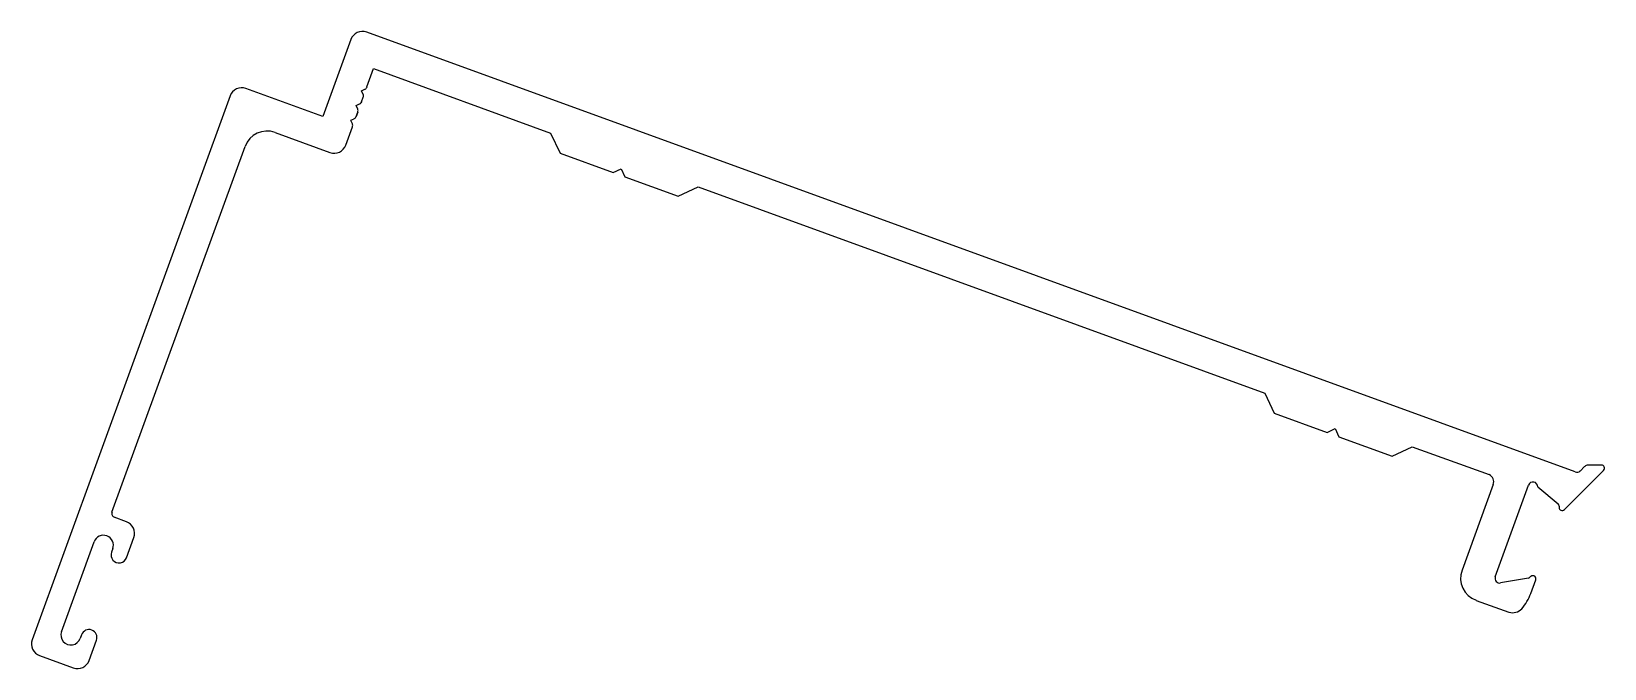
# Model space of a CAD drawing. Extents: x -50 to 50, y 1 to 41.
import ezdxf

# ---------------------------------------------------------------- set-up
doc = ezdxf.new("R2010")
doc.units = 0
doc.layers.add('1', color=7, linetype='CONTINUOUS')

msp = doc.modelspace()

# ---------------------------------------------------------------- linework, layer by layer
at = {"layer": '1', "linetype": 'CONTINUOUS'}
for p, q in [((48.3, 13.23), (-28.7, 41.25)), ((-29.71, 40.78), (-31.49, 35.88)), ((-28.68, 37.76), (-28.26, 38.93)), ((-28.26, 38.93), (-16.98, 34.82)), ((-37.4, 37.19), (-50.01, 2.54)), ((-31.49, 35.88), (-36.39, 37.66)), ((-29.03, 37.52), (-28.81, 37.62)), ((-28.93, 37.29), (-29.03, 37.51)), ((-29.02, 36.82), (-28.92, 37.1)), ((-29.37, 36.58), (-29.15, 36.68)), ((-29.27, 36.35), (-29.37, 36.57)), ((-29.36, 35.88), (-29.26, 36.16)), ((-29.26, 36.16), (-29.36, 35.88)), ((-29.36, 35.88), (-29.26, 36.16)), ((-29.26, 36.16), (-29.36, 35.88)), ((-29.36, 35.88), (-29.26, 36.16)), ((-30.03, 34.06), (-29.6, 35.22)), ((-29.71, 35.64), (-29.49, 35.74)), ((-29.61, 35.41), (-29.71, 35.63)), ((-29.6, 35.22), (-29.6, 35.22)), ((-29.6, 35.22), (-29.6, 35.22)), ((-34.52, 34.86), (-31.04, 33.59)), ((-16.98, 34.82), (-16.38, 33.54)), ((-44.93, 10.66), (-36.45, 33.96)), ((-16.38, 33.54), (-13, 32.31)), ((-13, 32.31), (-12.49, 32.55)), ((-12.49, 32.55), (-12.25, 32.03)), ((-12.25, 32.03), (-8.86, 30.8)), ((-8.86, 30.8), (-7.58, 31.4)), ((-7.58, 31.4), (28.52, 18.26)), ((28.52, 18.26), (29.12, 16.98)), ((29.12, 16.98), (32.5, 15.75)), ((32.5, 15.75), (33.01, 15.99)), ((33.01, 15.99), (33.25, 15.47)), ((33.25, 15.47), (36.64, 14.24)), ((36.64, 14.24), (37.92, 14.84)), ((37.92, 14.84), (42.81, 13.06)), ((47.62, 10.83), (50.11, 13.33)), ((48.9, 13.58), (48.62, 13.29)), ((49.97, 13.67), (49.12, 13.67)), ((43.08, 12.43), (41.09, 6.97)), ((43.2, 6.55), (45.33, 12.39)), ((45.91, 12.29), (47.21, 11.2)), ((-44.01, 10.06), (-44.78, 10.34)), ((-44, 7.76), (-43.53, 9.05)), ((-48.15, 3.05), (-46.06, 8.78)), ((-44.87, 8.35), (-44.96, 8.11)), ((45.32, 6.47), (43.54, 6.16)), ((45.48, 6.58), (45.39, 6.5)), ((45.47, 5.48), (45.79, 6.35)), ((41.99, 5.05), (44.08, 4.29)), ((-46.87, 2.86), (-46.96, 2.62)), ((-46.38, 1.22), (-45.91, 2.51)), ((-49.54, 1.53), (-47.39, 0.75))]:
    msp.add_line(p, q, dxfattribs=at)
for centre, radius, start, end in [((-28.97, 40.51), 0.79, 70, 160), ((-36.66, 36.92), 0.79, 70.0007, 159.9999), ((-29.02, 37.51), 0.008, 115, 205), ((-29.15, 37.19), 0.25, 340, 25), ((-28.91, 37.85), 0.25, 295, 340), ((-29.36, 36.57), 0.008, 115, 205), ((-29.5, 36.25), 0.25, 340, 25), ((-29.25, 36.91), 0.25, 295, 340), ((-29.71, 35.63), 0.008, 115, 205), ((-29.84, 35.31), 0.25, 340, 25), ((-29.6, 35.97), 0.25, 295, 340), ((-35.04, 33.45), 1.5, 70.0007, 160), ((-30.77, 34.33), 0.79, 250.0007, 340), ((42.61, 12.6), 0.5, 340.0001, 66.1141), ((48.4, 13.51), 0.3, 250, 315.0018), ((49.12, 13.37), 0.3, 90.0008, 134.9994), ((49.97, 13.47), 0.2, 315.001, 90.0001), ((45.61, 12.29), 0.3, 359.4713, 160), ((47.15, 11.08), 0.127, 350.8863, 64.5037), ((47.73, 10.99), 0.453, 170.8863, 184.0527), ((-44.69, 10.58), 0.25, 160, 250), ((-44.28, 9.32), 0.79, 340, 70), ((47.47, 10.97), 0.197, 184.0527, 243.121), ((47.47, 10.98), 0.202, 243.121, 314.9999), ((-45.47, 8.56), 0.635, 340, 160), ((-44.48, 7.94), 0.508, 160, 340), ((42.5, 6.46), 1.5, 160, 249.998), ((43.49, 6.45), 0.3, 160, 280.0001), ((45.29, 6.67), 0.2, 280.0001, 300.7038), ((45.6, 6.42), 0.2, 340, 128.4108), ((42.62, 6.52), 3.03, 318.4962, 340), ((44.31, 5.07), 0.812, 253.8216, 316.4979), ((-47.55, 2.84), 0.635, 160, 340), ((-46.39, 2.68), 0.508, 340, 160), ((-49.27, 2.27), 0.79, 159.9997, 250), ((-47.12, 1.49), 0.79, 250, 340)]:
    msp.add_arc(centre, radius, start, end, dxfattribs=at)

doc.saveas('drawing.dxf')
